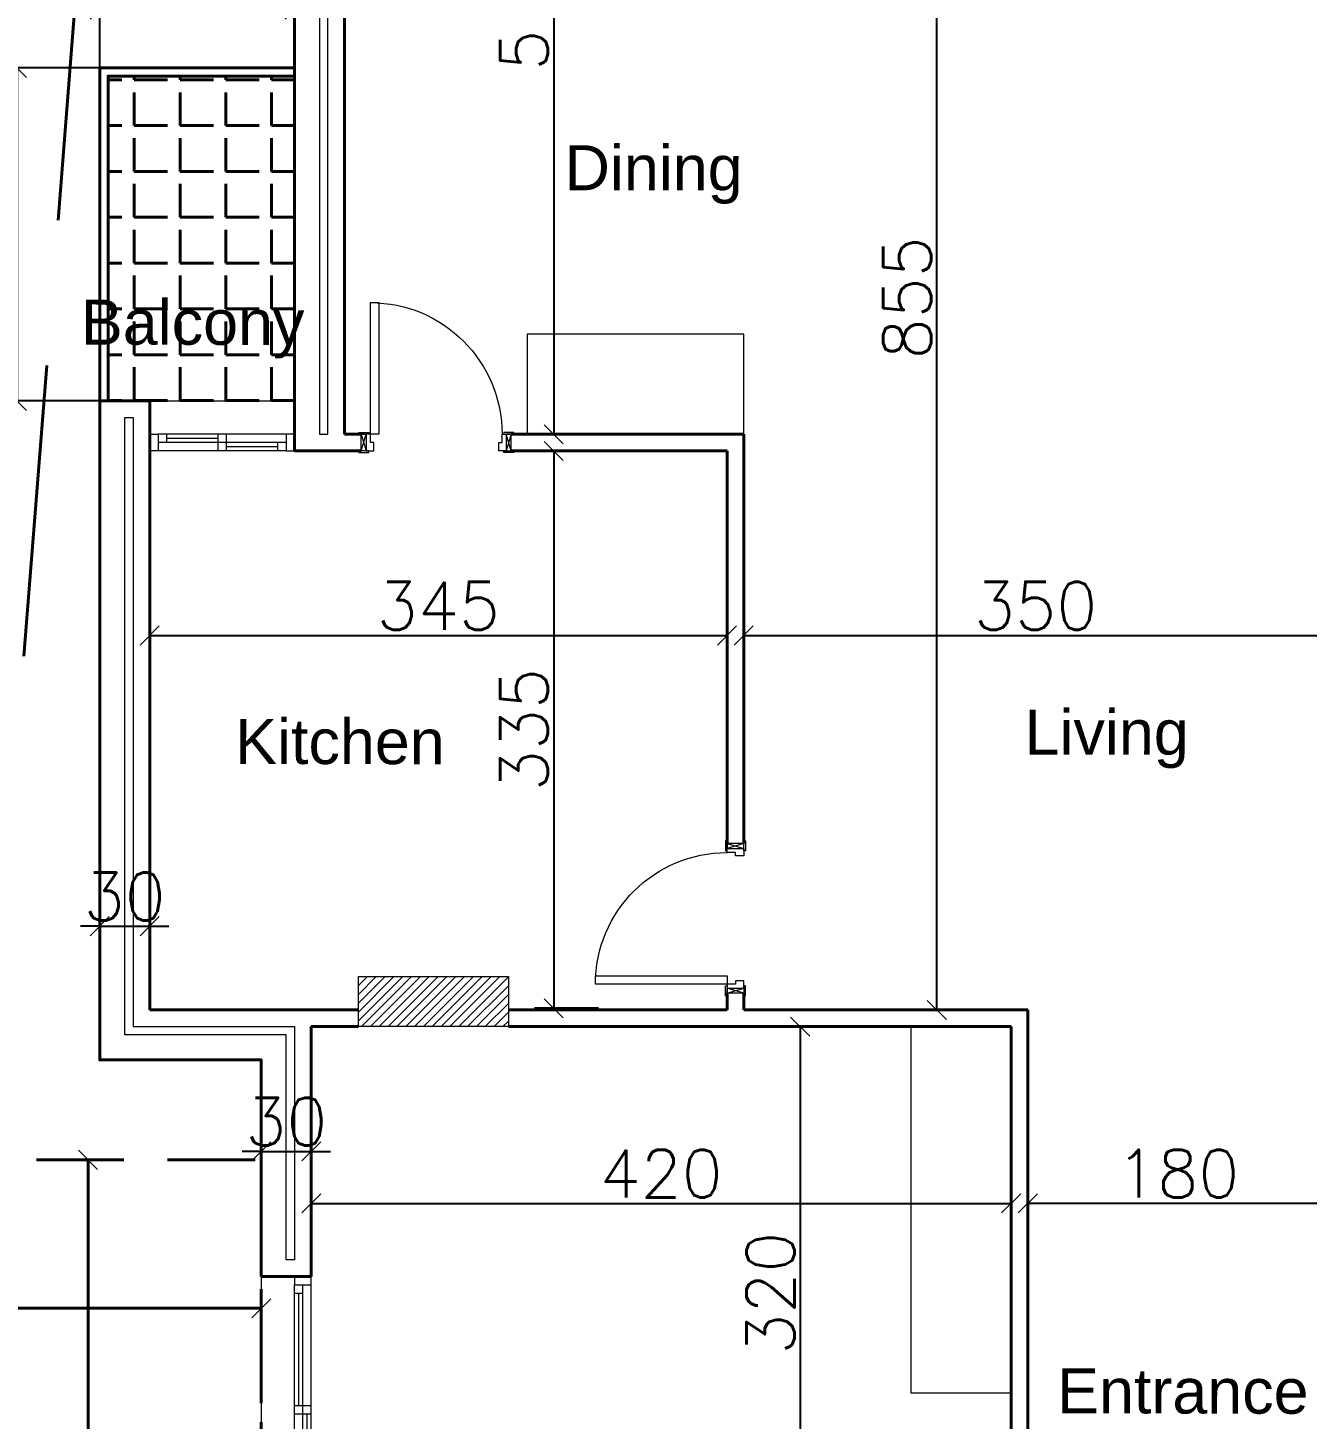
# Model space of a CAD drawing. Header units: metres. Extents: x -322116 to -321123, y -26723 to -26468.
# Drawn here: x -321666.21 to -321658.53, y -26549.11 to -26540.76 of the extents above; entities that cross this region are included whole.
import ezdxf

# ---------------------------------------------------------------- set-up
doc = ezdxf.new("R2010")
doc.units = ezdxf.units.M
doc.header["$LTSCALE"] = 7
doc.header["$MEASUREMENT"] = 0
doc.header["$PDMODE"] = 34
doc.header["$PDSIZE"] = 0.5
for name, pattern in [('1363-TXX-A-XXX-Plots layouts-R02$0$HIDDEN', [0.375, 0.25, -0.125]), ('DASHED', [0.75, 0.5, -0.25]), ('Hidden', [9.525, 6.35, -3.175])]:
    doc.linetypes.add(name, pattern=pattern)
for name, color, linetype, lineweight in [('A--GLAZ', 132, 'Continuous', 5), ('A-ANNO-TXT3', 6, 'Continuous', 30), ('A-DOOR', 134, 'Continuous', 18), ('A-FLOR-HIDN', 9, 'Hidden', 13), ('A-FURN-FIXT', 114, 'Continuous', 9), ('A-GRID-DIMS', 142, 'Continuous', 9), ('A-WALL-BLWO', 7, 'Continuous', 40), ('L-Structure', 5, 'Continuous', 15), ('PATT-CONC', 8, 'Continuous', 9), ('XREF-W09-A-ELEV04$0$A--SECT-TILE', 32, 'Continuous', 5)]:
    doc.layers.add(name, color=color, linetype=linetype, lineweight=lineweight)
doc.styles.add('EG_SIMPLEX', font='SIMPLEX.shx')
doc.styles.get("Standard").update_dxf_attribs({"font": 'romans.shx', "height": 0.5})
doc.dimstyles.new('ERGA-M-0200', dxfattribs={"dimscale": 1.15, "dimtxt": 0.2, "dimasz": 0.2, "dimexe": 0.1, "dimexo": 0.1, "dimgap": 0.06, "dimtad": 1, "dimdec": 1, "dimlfac": 100, "dimrnd": 5, "dimdsep": 46, "dimtxsty": 'EG_SIMPLEX', "dimblk1": 'OBLIQUE', "dimblk2": 'OBLIQUE', "dimsah": 1, "dimcen": 0.3, "dimclrd": 256, "dimclre": 256, "dimclrt": 2, "dimadec": 0, "dimazin": 0, "dimtfac": 1, "dimtdec": 1, "dimtix": 1, "dimtmove": 2, "dimatfit": 3, "dimldrblk": 'OBLIQUE', "dimfxl": 1, "dimtolj": 1, "dimtzin": 0, "dimarcsym": 0})

# ---------------------------------------------------------------- blocks, each defined once
blk = doc.blocks.new('plot limit')
at = {"color": 5, "linetype": 'DASHED', "ltscale": 0.5}
blk.add_lwpolyline([(-321703.4829, -26753.8659), (-321705.0008, -26724.0106), (-321711.838, -26724.5726), (-321722.2069, -26724.9338), (-321726.107, -26724.928), (-321730.075, -26724.7313), (-321732.3893, -26754.2736)], dxfattribs=at)
blk = doc.blocks.new('12')
at = {"layer": 'A-ANNO-TXT3', "lineweight": 5, "insert": (-321665.8947, -26542.3939), "char_height": 0.27, "attachment_point": 1, "rotation": 359.90083}
blk.add_mtext_dynamic_manual_height_columns('\\A1;{\\fArial Unicode MS|b0|i0|c0|p34;Balcony}', width=1.423931, gutter_width=3.0774, heights=[0.4674], dxfattribs=at)
blk = doc.blocks.new('block')
at = {"layer": 'PATT-CONC', "transparency": 33554610}
h = blk.add_hatch(dxfattribs=at)
h.set_pattern_fill('ANSI31', color=8, scale=0.3)
h.set_pattern_definition([(45, (195, 0), (-0.0265165042945, 0.0265165042945), [])])
h.paths.add_polyline_path([(-321663.3289, -26546.4581), (-321663.3289, -26546.7581), (-321664.2289, -26546.7581), (-321664.2289, -26546.4581)])
h.paths.add_polyline_path([(-321642.2287, -26538.8081), (-321641.9287, -26538.8081), (-321641.9287, -26537.8081), (-321642.2287, -26537.8081)])
h.paths.add_polyline_path([(-321648.4118, -26538.8081), (-321648.1118, -26538.8081), (-321648.1118, -26537.8081), (-321648.4118, -26537.8081)])
h.paths.add_polyline_path([(-321652.2118, -26539.3081), (-321651.9118, -26539.3081), (-321651.9118, -26538.5081), (-321652.2118, -26538.5081)])
h.paths.add_polyline_path([(-321658.4118, -26538.8081), (-321658.1118, -26538.8081), (-321658.1118, -26537.8081), (-321658.4118, -26537.8081)])
h.paths.add_polyline_path([(-321658.4118, -26547.3581), (-321658.1118, -26547.3581), (-321658.1118, -26548.2581), (-321658.4118, -26548.2581)])
h.paths.add_polyline_path([(-321648.4133, -26544.1348), (-321648.1133, -26544.1348), (-321648.1133, -26545.0348), (-321648.4133, -26545.0348)])
h.paths.add_polyline_path([(-321664.6118, -26538.7081), (-321664.3118, -26538.7081), (-321664.3118, -26537.8081), (-321664.6118, -26537.8081)])
h.paths.add_polyline_path([(-321640.8018, -26544.1348), (-321641.1018, -26544.1348), (-321641.1018, -26545.0348), (-321640.8018, -26545.0348)])
h.paths.add_polyline_path([(-321651.9118, -26547.9581), (-321652.8563, -26547.9581), (-321652.8563, -26548.2581), (-321651.9118, -26548.2581)])
at = {"layer": 'L-Structure'}
blk.add_lwpolyline([(-321663.3289, -26546.4581), (-321663.3289, -26546.7581), (-321664.2289, -26546.7581), (-321664.2289, -26546.4581)], close=True, dxfattribs=at)
blk = doc.blocks.new('*U574')
for p, q in [((50, 100), (1550, 100)), ((775, 0), (775, 100)), ((825, 0), (825, 100)), ((1500, 100), (1500, 50)), ((50, 50), (1550, 50)), ((50, 0), (1550, 0)), ((100, 0), (100, 50)), ((100, 25), (775, 25)), ((825, 75), (1500, 75))]:
    blk.add_line(p, q)
for points in [[(0, 100), (50, 100), (50, 0), (0, 0)], [(1600, 100), (1550, 100), (1550, 0), (1600, 0)]]:
    blk.add_lwpolyline(points)
blk = doc.blocks.new('*U15')
for p, q in [((50, 100), (820, 100)), ((410, 0), (410, 100)), ((460, 0), (460, 100)), ((770, 100), (770, 50)), ((50, 50), (820, 50)), ((50, 0), (820, 0)), ((100, 0), (100, 50)), ((100, 25), (410, 25)), ((460, 75), (770, 75))]:
    blk.add_line(p, q)
for points in [[(0, 100), (50, 100), (50, 0), (0, 0)], [(870, 100), (820, 100), (820, 0), (870, 0)]]:
    blk.add_lwpolyline(points)
blk = doc.blocks.new('_OBLIQUE')
at = {"color": 0, "linetype": 'ByBlock'}
blk.add_line((-0.5, -0.5), (0.5, 0.5), dxfattribs=at)
blk = doc.blocks.new('*D373')
at = {"layer": 'A-GRID-DIMS', "lineweight": -2, "transparency": 16777216}
for p, q in [((-321663.0509, -26538.0978), (-321663.172, -26538.0978)), ((-321663.057, -26538.0978), (-321663.057, -26543.2023)), ((-321663.0509, -26543.2023), (-321663.172, -26543.2023))]:
    blk.add_line(p, q, dxfattribs=at)
at = {"layer": 'Defpoints', "color": 0, "transparency": 16777216}
for p in [(-321662.9359, -26538.0978), (-321663.057, -26543.2023), (-321662.9359, -26543.2023)]:
    blk.add_point(p, dxfattribs=at)
at = {"layer": 'A-GRID-DIMS', "lineweight": -2, "transparency": 16777216, "xscale": 0.115, "yscale": 0.115, "zscale": 0.115}
for p, rotation in [((-321663.057, -26538.0978), 90), ((-321663.057, -26543.2023), 270)]:
    blk.add_blockref('_OBLIQUE', p, dxfattribs=dict(at, rotation=rotation))
at = {"layer": 'A-GRID-DIMS', "color": 2, "transparency": 16777216, "insert": (-321663.2352, -26540.65), "char_height": 0.2875, "attachment_point": 5, "rotation": 90, "style": 'EG_SIMPLEX'}
blk.add_mtext('\\A1;510', dxfattribs=at)
blk = doc.blocks.new('*D374')
at = {"layer": 'A-GRID-DIMS', "lineweight": -2, "transparency": 16777216}
for p, q in [((-321662.7097, -26543.3023), (-321663.172, -26543.3023)), ((-321663.057, -26543.3023), (-321663.057, -26546.6478)), ((-321662.7886, -26546.6478), (-321663.172, -26546.6478))]:
    blk.add_line(p, q, dxfattribs=at)
at = {"layer": 'Defpoints', "color": 0, "transparency": 16777216}
for p in [(-321662.5947, -26543.3023), (-321663.057, -26546.6478), (-321662.6736, -26546.6478)]:
    blk.add_point(p, dxfattribs=at)
at = {"layer": 'A-GRID-DIMS', "lineweight": -2, "transparency": 16777216, "xscale": 0.115, "yscale": 0.115, "zscale": 0.115}
for p, rotation in [((-321663.057, -26543.3023), 90), ((-321663.057, -26546.6478), 270)]:
    blk.add_blockref('_OBLIQUE', p, dxfattribs=dict(at, rotation=rotation))
at = {"layer": 'A-GRID-DIMS', "color": 2, "transparency": 16777216, "insert": (-321663.2352, -26544.975), "char_height": 0.2875, "attachment_point": 5, "rotation": 90, "style": 'EG_SIMPLEX'}
blk.add_mtext('\\A1;335', dxfattribs=at)
blk = doc.blocks.new('*D375')
at = {"layer": 'A-GRID-DIMS', "lineweight": -2, "transparency": 16777216}
for p, q in [((-321661.5238, -26546.7581), (-321661.6929, -26546.7581)), ((-321661.5779, -26546.7581), (-321661.5779, -26549.9581)), ((-321661.5238, -26549.9581), (-321661.6929, -26549.9581))]:
    blk.add_line(p, q, dxfattribs=at)
at = {"layer": 'Defpoints', "color": 0, "transparency": 16777216}
for p in [(-321661.4088, -26546.7581), (-321661.5779, -26549.9581), (-321661.4088, -26549.9581, 0)]:
    blk.add_point(p, dxfattribs=at)
at = {"layer": 'A-GRID-DIMS', "lineweight": -2, "transparency": 16777216, "xscale": 0.115, "yscale": 0.115, "zscale": 0.115}
for p, rotation in [((-321661.5779, -26546.7581), 90), ((-321661.5779, -26549.9581), 270)]:
    blk.add_blockref('_OBLIQUE', p, dxfattribs=dict(at, rotation=rotation))
at = {"layer": 'A-GRID-DIMS', "color": 2, "transparency": 16777216, "insert": (-321661.7562, -26548.3581), "char_height": 0.2875, "attachment_point": 5, "rotation": 90, "style": 'EG_SIMPLEX'}
blk.add_mtext('\\A1;320', dxfattribs=at)
blk = doc.blocks.new('*D377')
at = {"layer": 'A-GRID-DIMS', "lineweight": -2, "transparency": 16777216}
for p, q in [((-321660.0823, -26538.1081), (-321660.8724, -26538.1081)), ((-321660.7574, -26546.6581), (-321660.7574, -26538.1081)), ((-321660.7823, -26546.6581), (-321660.8724, -26546.6581))]:
    blk.add_line(p, q, dxfattribs=at)
at = {"layer": 'Defpoints', "color": 0, "transparency": 16777216}
for p in [(-321660.7574, -26538.1081), (-321659.9673, -26538.1081), (-321660.6673, -26546.6581)]:
    blk.add_point(p, dxfattribs=at)
at = {"layer": 'A-GRID-DIMS', "lineweight": -2, "transparency": 16777216, "xscale": 0.115, "yscale": 0.115, "zscale": 0.115}
for p, rotation in [((-321660.7574, -26538.1081), 90), ((-321660.7574, -26546.6581), 270)]:
    blk.add_blockref('_OBLIQUE', p, dxfattribs=dict(at, rotation=rotation))
at = {"layer": 'A-GRID-DIMS', "color": 2, "transparency": 16777216, "insert": (-321660.9357, -26542.3831), "char_height": 0.2875, "attachment_point": 5, "rotation": 90, "style": 'EG_SIMPLEX'}
blk.add_mtext('\\A1;855', dxfattribs=at)
blk = doc.blocks.new('*D380')
at = {"layer": 'A-GRID-DIMS', "lineweight": -2, "transparency": 16777216}
for p, q in [((-321661.9168, -26544.8106), (-321661.9168, -26544.2949)), ((-321658.4118, -26544.8106), (-321658.4118, -26544.2949)), ((-321661.9168, -26544.4099), (-321658.4118, -26544.4099))]:
    blk.add_line(p, q, dxfattribs=at)
at = {"layer": 'Defpoints', "color": 0, "transparency": 16777216}
for p in [(-321658.4118, -26544.4099), (-321661.9168, -26544.9256), (-321658.4118, -26544.9256)]:
    blk.add_point(p, dxfattribs=at)
at = {"layer": 'A-GRID-DIMS', "lineweight": -2, "transparency": 16777216, "xscale": 0.115, "yscale": 0.115, "zscale": 0.115, "rotation": 180}
blk.add_blockref('_OBLIQUE', (-321661.9168, -26544.4099), dxfattribs=at)
at = {"layer": 'A-GRID-DIMS', "lineweight": -2, "transparency": 16777216, "xscale": 0.115, "yscale": 0.115, "zscale": 0.115}
blk.add_blockref('_OBLIQUE', (-321658.4118, -26544.4099), dxfattribs=at)
at = {"layer": 'A-GRID-DIMS', "color": 2, "transparency": 16777216, "insert": (-321660.1643, -26544.2316), "char_height": 0.2875, "attachment_point": 5, "style": 'EG_SIMPLEX'}
blk.add_mtext('\\A1;350', dxfattribs=at)
blk = doc.blocks.new('*D356')
at = {"layer": 'A-GRID-DIMS', "lineweight": -2, "transparency": 16777216}
for p, q in [((-321665.7818, -26546.1865), (-321665.7818, -26546.0402)), ((-321665.4818, -26546.1865), (-321665.4818, -26546.0402)), ((-321665.7818, -26546.1552), (-321665.8968, -26546.1552)), ((-321665.7818, -26546.1552), (-321665.4818, -26546.1552)), ((-321665.4818, -26546.1552), (-321665.3668, -26546.1552))]:
    blk.add_line(p, q, dxfattribs=at)
at = {"layer": 'Defpoints', "color": 0, "transparency": 16777216}
for p in [(-321665.4818, -26546.1552), (-321665.7818, -26546.3015), (-321665.4818, -26546.3015)]:
    blk.add_point(p, dxfattribs=at)
at = {"layer": 'A-GRID-DIMS', "lineweight": -2, "transparency": 16777216, "xscale": 0.115, "yscale": 0.115, "zscale": 0.115}
blk.add_blockref('_OBLIQUE', (-321665.7818, -26546.1552), dxfattribs=at)
at = {"layer": 'A-GRID-DIMS', "lineweight": -2, "transparency": 16777216, "xscale": 0.115, "yscale": 0.115, "zscale": 0.115, "rotation": 180}
blk.add_blockref('_OBLIQUE', (-321665.4818, -26546.1552), dxfattribs=at)
at = {"layer": 'A-GRID-DIMS', "color": 2, "transparency": 16777216, "insert": (-321665.6318, -26545.9769), "char_height": 0.2875, "attachment_point": 5, "style": 'EG_SIMPLEX'}
blk.add_mtext('\\A1;30', dxfattribs=at)
blk = doc.blocks.new('*D352')
at = {"layer": 'A-GRID-DIMS', "lineweight": -2, "transparency": 16777216}
for p, q in [((-321664.8118, -26547.4148), (-321664.8118, -26547.6217)), ((-321664.5118, -26547.4148), (-321664.5118, -26547.6217)), ((-321664.8118, -26547.5067), (-321664.9268, -26547.5067)), ((-321664.8118, -26547.5067), (-321664.5118, -26547.5067)), ((-321664.5118, -26547.5067), (-321664.3968, -26547.5067))]:
    blk.add_line(p, q, dxfattribs=at)
at = {"layer": 'Defpoints', "color": 0, "transparency": 16777216}
for p in [(-321664.8118, -26547.2998, 0), (-321664.5118, -26547.2998, 0), (-321664.5118, -26547.5067)]:
    blk.add_point(p, dxfattribs=at)
at = {"layer": 'A-GRID-DIMS', "lineweight": -2, "transparency": 16777216, "xscale": 0.115, "yscale": 0.115, "zscale": 0.115}
blk.add_blockref('_OBLIQUE', (-321664.8118, -26547.5067), dxfattribs=at)
at = {"layer": 'A-GRID-DIMS', "lineweight": -2, "transparency": 16777216, "xscale": 0.115, "yscale": 0.115, "zscale": 0.115, "rotation": 180}
blk.add_blockref('_OBLIQUE', (-321664.5118, -26547.5067), dxfattribs=at)
at = {"layer": 'A-GRID-DIMS', "color": 2, "transparency": 16777216, "insert": (-321664.6618, -26547.3284), "char_height": 0.2875, "attachment_point": 5, "style": 'EG_SIMPLEX'}
blk.add_mtext('\\A1;30', dxfattribs=at)
blk = doc.blocks.new('*D37')
at = {"layer": 'A-GRID-DIMS', "lineweight": -2, "transparency": 16777216}
for p, q in [((-321638.9386, -26572.0528), (-321639.6224, -26572.0528)), ((-321639.5074, -26572.0528), (-321639.5074, -26576.5528))]:
    blk.add_line(p, q, dxfattribs=at)
at = {"layer": 'Defpoints', "color": 0, "transparency": 16777216}
for p in [(-321638.8236, -26572.0528), (-321639.5074, -26576.5528), (-321639.5074, -26576.5528)]:
    blk.add_point(p, dxfattribs=at)
at = {"layer": 'A-GRID-DIMS', "lineweight": -2, "transparency": 16777216, "xscale": 0.115, "yscale": 0.115, "zscale": 0.115}
for p, rotation in [((-321639.5074, -26572.0528), 90), ((-321639.5074, -26576.5528), 270)]:
    blk.add_blockref('_OBLIQUE', p, dxfattribs=dict(at, rotation=rotation))
at = {"layer": 'A-GRID-DIMS', "color": 2, "transparency": 16777216, "insert": (-321639.6856, -26574.3028), "char_height": 0.2875, "attachment_point": 5, "rotation": 90, "style": 'EG_SIMPLEX'}
blk.add_mtext('\\A1;450', dxfattribs=at)
blk = doc.blocks.new('*D38')
at = {"layer": 'A-GRID-DIMS', "lineweight": -2, "transparency": 16777216}
for p, q in [((-321640.3981, -26573.2956), (-321640.3981, -26572.9777)), ((-321634.8981, -26573.2956), (-321634.8981, -26572.9777)), ((-321640.3981, -26573.0927), (-321634.8981, -26573.0927))]:
    blk.add_line(p, q, dxfattribs=at)
at = {"layer": 'Defpoints', "color": 0, "transparency": 16777216}
for p in [(-321634.8981, -26573.0927), (-321640.3981, -26573.4106), (-321634.8981, -26573.4106)]:
    blk.add_point(p, dxfattribs=at)
at = {"layer": 'A-GRID-DIMS', "lineweight": -2, "transparency": 16777216, "xscale": 0.115, "yscale": 0.115, "zscale": 0.115, "rotation": 180}
blk.add_blockref('_OBLIQUE', (-321640.3981, -26573.0927), dxfattribs=at)
at = {"layer": 'A-GRID-DIMS', "lineweight": -2, "transparency": 16777216, "xscale": 0.115, "yscale": 0.115, "zscale": 0.115}
blk.add_blockref('_OBLIQUE', (-321634.8981, -26573.0927), dxfattribs=at)
at = {"layer": 'A-GRID-DIMS', "color": 2, "transparency": 16777216, "insert": (-321637.6481, -26572.9145), "char_height": 0.2875, "attachment_point": 5, "style": 'EG_SIMPLEX'}
blk.add_mtext('\\A1;550', dxfattribs=at)
blk = doc.blocks.new('*D364')
at = {"layer": 'A-GRID-DIMS', "lineweight": -2, "transparency": 16777216}
for p, q in [((-321664.5118, -26547.6374), (-321664.5118, -26547.9338)), ((-321660.3118, -26547.6374), (-321660.3118, -26547.9338)), ((-321664.5118, -26547.8188), (-321660.3118, -26547.8188))]:
    blk.add_line(p, q, dxfattribs=at)
at = {"layer": 'Defpoints', "color": 0, "transparency": 16777216}
for p in [(-321664.5118, -26547.5224), (-321660.3118, -26547.5224), (-321660.3118, -26547.8188)]:
    blk.add_point(p, dxfattribs=at)
at = {"layer": 'A-GRID-DIMS', "lineweight": -2, "transparency": 16777216, "xscale": 0.115, "yscale": 0.115, "zscale": 0.115, "rotation": 180}
blk.add_blockref('_OBLIQUE', (-321664.5118, -26547.8188), dxfattribs=at)
at = {"layer": 'A-GRID-DIMS', "lineweight": -2, "transparency": 16777216, "xscale": 0.115, "yscale": 0.115, "zscale": 0.115}
blk.add_blockref('_OBLIQUE', (-321660.3118, -26547.8188), dxfattribs=at)
at = {"layer": 'A-GRID-DIMS', "color": 2, "transparency": 16777216, "insert": (-321662.4118, -26547.6405), "char_height": 0.2875, "attachment_point": 5, "style": 'EG_SIMPLEX'}
blk.add_mtext('\\A1;420', dxfattribs=at)
blk = doc.blocks.new('*D404')
at = {"layer": 'A-GRID-DIMS', "lineweight": -2, "transparency": 16777216}
for p, q in [((-321665.4818, -26544.5485), (-321665.4818, -26544.2949)), ((-321662.0168, -26544.5485), (-321662.0168, -26544.2949)), ((-321665.4818, -26544.4099), (-321662.0168, -26544.4099))]:
    blk.add_line(p, q, dxfattribs=at)
at = {"layer": 'Defpoints', "color": 0, "transparency": 16777216}
for p in [(-321662.0168, -26544.4099), (-321665.4818, -26544.6635), (-321662.0168, -26544.6635)]:
    blk.add_point(p, dxfattribs=at)
at = {"layer": 'A-GRID-DIMS', "lineweight": -2, "transparency": 16777216, "xscale": 0.115, "yscale": 0.115, "zscale": 0.115, "rotation": 180}
blk.add_blockref('_OBLIQUE', (-321665.4818, -26544.4099), dxfattribs=at)
at = {"layer": 'A-GRID-DIMS', "lineweight": -2, "transparency": 16777216, "xscale": 0.115, "yscale": 0.115, "zscale": 0.115}
blk.add_blockref('_OBLIQUE', (-321662.0168, -26544.4099), dxfattribs=at)
at = {"layer": 'A-GRID-DIMS', "color": 2, "transparency": 16777216, "insert": (-321663.7493, -26544.2316), "char_height": 0.2875, "attachment_point": 5, "style": 'EG_SIMPLEX'}
blk.add_mtext('\\A1;345', dxfattribs=at)
blk = doc.blocks.new('*D417')
at = {"layer": 'A-GRID-DIMS', "lineweight": -2, "transparency": 16777216}
for p, q in [((-321665.6819, -26541.0023), (-321666.3932, -26541.0023)), ((-321666.2782, -26541.0023), (-321666.2782, -26543.0023)), ((-321665.6819, -26543.0023), (-321666.3932, -26543.0023))]:
    blk.add_line(p, q, dxfattribs=at)
at = {"layer": 'Defpoints', "color": 0, "transparency": 16777216}
for p in [(-321665.5669, -26541.0023), (-321666.2782, -26543.0023), (-321665.5669, -26543.0023)]:
    blk.add_point(p, dxfattribs=at)
at = {"layer": 'A-GRID-DIMS', "lineweight": -2, "transparency": 16777216, "xscale": 0.115, "yscale": 0.115, "zscale": 0.115}
for p, rotation in [((-321666.2782, -26541.0023), 90), ((-321666.2782, -26543.0023), 270)]:
    blk.add_blockref('_OBLIQUE', p, dxfattribs=dict(at, rotation=rotation))
at = {"layer": 'A-GRID-DIMS', "color": 2, "transparency": 16777216, "insert": (-321666.4565, -26542.0023), "char_height": 0.2875, "attachment_point": 5, "rotation": 90, "style": 'EG_SIMPLEX'}
blk.add_mtext('\\A1;200', dxfattribs=at)
blk = doc.blocks.new('*D418')
at = {"layer": 'A-GRID-DIMS', "lineweight": -2, "transparency": 16777216}
for p, q in [((-321665.7818, -26541.2412), (-321665.7818, -26540.5381)), ((-321664.6118, -26541.2412), (-321664.6118, -26540.5381)), ((-321665.7818, -26540.6531), (-321664.6118, -26540.6531))]:
    blk.add_line(p, q, dxfattribs=at)
at = {"layer": 'Defpoints', "color": 0, "transparency": 16777216}
for p in [(-321664.6118, -26540.6531), (-321665.7818, -26541.3562), (-321664.6118, -26541.3562)]:
    blk.add_point(p, dxfattribs=at)
at = {"layer": 'A-GRID-DIMS', "lineweight": -2, "transparency": 16777216, "xscale": 0.115, "yscale": 0.115, "zscale": 0.115, "rotation": 180}
blk.add_blockref('_OBLIQUE', (-321665.7818, -26540.6531), dxfattribs=at)
at = {"layer": 'A-GRID-DIMS', "lineweight": -2, "transparency": 16777216, "xscale": 0.115, "yscale": 0.115, "zscale": 0.115}
blk.add_blockref('_OBLIQUE', (-321664.6118, -26540.6531), dxfattribs=at)
at = {"layer": 'A-GRID-DIMS', "color": 2, "transparency": 16777216, "insert": (-321665.1968, -26540.4748), "char_height": 0.2875, "attachment_point": 5, "style": 'EG_SIMPLEX'}
blk.add_mtext('\\A1;115', dxfattribs=at)
blk = doc.blocks.new('*U572')
for p, q in [((-350, -50), (-320, -150)), ((-350, -150), (-320, -50)), ((550, -50), (520, -150)), ((550, -150), (520, -50))]:
    blk.add_line(p, q)
for points in [[(445, 740), (445, -50), (495, -50), (495, 740)], [(-365, -40), (-305, -40), (-305, -50), (-365, -50)], [(-320, -150), (-350, -150), (-350, -50), (-320, -50)], [(-295, -50), (-320, -50), (-320, -150), (-275, -150), (-275, -100), (-295, -100), (-295, -50)], [(495, -50), (520, -50), (520, -150), (475, -150), (475, -100), (495, -100), (495, -50)], [(565, -40), (505, -40), (505, -50), (565, -50)], [(520, -150), (550, -150), (550, -50), (520, -50)], [(-365, -160), (-305, -160), (-305, -150), (-365, -150)], [(565, -160), (505, -160), (505, -150), (565, -150)]]:
    blk.add_lwpolyline(points, close=True)
blk.add_arc((495, -50), 790, 90, 180)
blk = doc.blocks.new('*D435')
at = {"layer": 'A-GRID-DIMS', "lineweight": -2, "transparency": 16777216}
for p, q in [((-321660.2118, -26547.9043), (-321660.2118, -26547.7038)), ((-321658.4118, -26547.9043), (-321658.4118, -26547.7038)), ((-321658.4118, -26547.8188), (-321660.2118, -26547.8188))]:
    blk.add_line(p, q, dxfattribs=at)
at = {"layer": 'Defpoints', "color": 0, "transparency": 16777216}
for p in [(-321660.2118, -26547.8188), (-321660.2118, -26548.0193), (-321658.4118, -26548.0193)]:
    blk.add_point(p, dxfattribs=at)
at = {"layer": 'A-GRID-DIMS', "lineweight": -2, "transparency": 16777216, "xscale": 0.115, "yscale": 0.115, "zscale": 0.115, "rotation": 180}
blk.add_blockref('_OBLIQUE', (-321660.2118, -26547.8188), dxfattribs=at)
at = {"layer": 'A-GRID-DIMS', "lineweight": -2, "transparency": 16777216, "xscale": 0.115, "yscale": 0.115, "zscale": 0.115}
blk.add_blockref('_OBLIQUE', (-321658.4118, -26547.8188), dxfattribs=at)
at = {"layer": 'A-GRID-DIMS', "color": 2, "transparency": 16777216, "insert": (-321659.3118, -26547.6405), "char_height": 0.2875, "attachment_point": 5, "style": 'EG_SIMPLEX'}
blk.add_mtext('\\A1;180', dxfattribs=at)
blk = doc.blocks.new('c112')
at = {"layer": 'A-WALL-BLWO', "linetype": '1363-TXX-A-XXX-Plots layouts-R02$0$HIDDEN', "lineweight": -2, "ltscale": 0.3}
blk.add_lwpolyline([(-321640.3981, -26572.0528), (-321634.8981, -26572.0528), (-321634.8981, -26576.5528), (-321640.3981, -26576.5528), (-321640.3981, -26572.0528)], dxfattribs=at)
at = {"layer": 'A-GRID-DIMS'}
dim = blk.add_linear_dim(base=(-321639.5074, -26576.5528), p1=(-321638.8236, -26572.0528), p2=(-321639.5074, -26576.5528), angle=90, dimstyle='ERGA-M-0200', override={"dimtxt": 0.25, "dimasz": 0.1, "dimgap": 0.03, "dimfxl": 100}, dxfattribs=at)
dim.commit()
dim.dimension.update_dxf_attribs({"geometry": '*D37', "text_midpoint": (-321639.6856, -26574.3028)})
dim = blk.add_linear_dim(base=(-321634.8981, -26573.0927), p1=(-321640.3981, -26573.4106), p2=(-321634.8981, -26573.4106), dimstyle='ERGA-M-0200', override={"dimtxt": 0.25, "dimasz": 0.1, "dimgap": 0.03, "dimfxl": 100}, dxfattribs=at)
dim.commit()
dim.dimension.update_dxf_attribs({"geometry": '*D38', "text_midpoint": (-321637.6481, -26572.9145)})

msp = doc.modelspace()

# ---------------------------------------------------------------- hatches: boundary and pattern name
at = {"layer": 'A-WALL-BLWO', "transparency": 33554610}
h = msp.add_hatch(dxfattribs=at)
h.set_pattern_fill('ANGLE', color=8)
h.set_pattern_definition([(0, (0, 0), (0, 0.275), [0.2, -0.075]), (90, (0, 0), (-0.275, 0), [0.2, -0.075])])
h.paths.add_polyline_path([(-321664.6118, -26541.0523), (-321665.7318, -26541.0523), (-321665.7318, -26543.0023), (-321665.4818, -26543.0023), (-321664.6118, -26543.0023)])
h.paths.add_polyline_path([(-321665.9909, -26542.8334), (-321664.514, -26542.836), (-321664.5129, -26542.1956), (-321665.9898, -26542.1931)], flags=9)

# ---------------------------------------------------------------- linework, layer by layer
at = {"layer": 'A-FLOR-HIDN', "linetype": 'ByBlock', "ltscale": 0.1}
for p, q in [((-321665.4818, -26543.0023), (-321664.6118, -26543.0023)), ((-321664.8118, -26548.2581), (-321664.8118, -26549.8584))]:
    msp.add_line(p, q, dxfattribs=at)
at = {"layer": 'A-FURN-FIXT'}
for points in [[(-321661.9168, -26543.2023), (-321661.9168, -26542.6023), (-321663.2168, -26542.6023), (-321663.2168, -26543.2023)], [(-321660.3118, -26548.9581), (-321660.9118, -26548.9581), (-321660.9118, -26546.7581)]]:
    msp.add_lwpolyline(points, dxfattribs=at)
at = {"layer": 'A-WALL-BLWO'}
for p, q in [((-321665.7818, -26543.0023), (-321665.4818, -26543.0023)), ((-321665.4818, -26543.0023), (-321665.4818, -26546.6581)), ((-321664.3118, -26543.2023), (-321664.2118, -26543.2023)), ((-321663.3118, -26543.2023), (-321661.9168, -26543.2023)), ((-321661.9168, -26543.2023), (-321661.9168, -26545.6581)), ((-321664.6118, -26543.3023), (-321664.2118, -26543.3023)), ((-321663.3118, -26543.3023), (-321662.0168, -26543.3023)), ((-321662.0168, -26543.3023), (-321662.0168, -26545.6581)), ((-321662.0168, -26546.5581, 0), (-321662.0168, -26546.6581)), ((-321661.9168, -26546.5581, 0), (-321661.9168, -26546.6581)), ((-321665.4818, -26546.6581), (-321664.5118, -26546.6581)), ((-321664.5118, -26546.6581), (-321664.2289, -26546.6581)), ((-321663.3289, -26546.6581), (-321662.0168, -26546.6581)), ((-321661.9168, -26546.6581), (-321660.2118, -26546.6581)), ((-321660.2118, -26549.9581), (-321660.2118, -26546.6581)), ((-321664.5118, -26546.7581), (-321664.5118, -26548.2584)), ((-321664.2289, -26546.7581), (-321664.5118, -26546.7581)), ((-321663.3289, -26546.7581), (-321660.3118, -26546.7581)), ((-321660.3118, -26549.9581), (-321660.3118, -26546.7581)), ((-321664.5118, -26548.2584), (-321664.8118, -26548.2584))]:
    msp.add_line(p, q, dxfattribs=at)
for points in [[(-321664.6118, -26543.3023), (-321664.6118, -26537.8081), (-321663.2143, -26537.8081), (-321663.2143, -26538.1081), (-321664.3118, -26538.1081), (-321664.3118, -26543.2023)], [(-321664.8118, -26548.2581), (-321664.8118, -26546.9581), (-321665.7818, -26546.9581), (-321665.7818, -26543.0023)]]:
    msp.add_lwpolyline(points, dxfattribs=at)
at = {"layer": 'A-WALL-BLWO', "color": 4}
for points in [[(-321665.7818, -26543.0023), (-321665.7818, -26541.0023), (-321664.6118, -26541.0023)], [(-321665.7318, -26543.0023), (-321665.7318, -26541.0523), (-321664.6118, -26541.0523)]]:
    msp.add_lwpolyline(points, dxfattribs=at)
at = {"layer": 'XREF-W09-A-ELEV04$0$A--SECT-TILE'}
for p, q in [((-321665.5818, -26546.7581), (-321664.6118, -26546.7581)), ((-321664.6118, -26546.7581), (-321664.6118, -26548.1584)), ((-321664.6118, -26548.1584), (-321664.6618, -26548.1584))]:
    msp.add_line(p, q, dxfattribs=at)
for points in [[(-321664.4618, -26538.7081), (-321664.4618, -26543.2023), (-321664.4118, -26543.2023), (-321664.4118, -26538.7081)], [(-321664.6618, -26548.1584), (-321664.6618, -26546.8081), (-321665.6318, -26546.8081), (-321665.6318, -26543.1023), (-321665.5818, -26543.1023), (-321665.5818, -26546.7581)]]:
    msp.add_lwpolyline(points, dxfattribs=at)

# ---------------------------------------------------------------- block references
at = {"layer": 'A--GLAZ', "xscale": -0.001, "yscale": 0.001, "zscale": 0.001}
msp.add_blockref('*U15', (-321664.6118, -26543.3023), dxfattribs=at)
at = {"layer": 'A--GLAZ', "xscale": 0.0010000000000001, "yscale": 0.0010000000000001, "zscale": 0.0010000000000001, "rotation": 90}
msp.add_blockref('*U574', (-321664.5118, -26549.8584), dxfattribs=at)
at = {"layer": 'A-DOOR', "extrusion": (1.49774e-07, -5.54664e-07, 1), "xscale": -0.001, "yscale": 0.001, "zscale": 0.001}
msp.add_blockref('*U572', (-321663.6618, -26543.1523, -0.0335), dxfattribs=at)
at = {"layer": 'A-DOOR', "extrusion": (5.54664e-07, 1.49774e-07, 1), "xscale": -0.001, "yscale": 0.001, "zscale": 0.001, "rotation": 89.99999845132601}
msp.add_blockref('*U572', (-321662.0668, -26546.0081, -0.1824), dxfattribs=at)
at = {"layer": 'A-WALL-BLWO'}
for name, p in [('plot limit', (65, 195.0262)), ('12', (0, 0)), ('block', (0, 0))]:
    msp.add_blockref(name, p, dxfattribs=at)
at = {"layer": 'A-WALL-BLWO', "rotation": 270}
msp.add_blockref('c112', (-295092.759, -348187.9562), dxfattribs=at)

# ---------------------------------------------------------------- texts
at = {"layer": 'A-ANNO-TXT3', "lineweight": 5, "char_height": 0.27, "attachment_point": 1, "rotation": 359.90083}
for s, width, gutter_width, heights, insert in [('\\A1;{\\fArial Unicode MS|b0|i0|c0|p34;Dining}', 1.423931, 3.0774, [0.4674], (-321662.9917, -26541.4671, 0)), ('\\A1;{\\fArial Unicode MS|b0|i0|c0|p34;Kitchen}', 1.423931, 3.0774, [0.4674], (-321664.9687, -26544.911)), ('\\A1;{\\fArial Unicode MS|b0|i0|c0|p34;Entrance}', 1.779913, 3.8467, [0.5843], (-321660.0354, -26548.8091))]:
    msp.add_mtext_dynamic_manual_height_columns(s, width=width, gutter_width=gutter_width, heights=heights, dxfattribs=dict(at, insert=insert))
at = {"layer": 'A-ANNO-TXT3', "lineweight": 5, "insert": (-321660.2305, -26544.8552, 0), "char_height": 0.27, "width": 5.925218, "attachment_point": 1, "rotation": 359.90083}
msp.add_mtext('\\A1;{\\fArial Unicode MS|b0|i0|c0|p34;Living\\P}', dxfattribs=at)

# ---------------------------------------------------------------- dimensions: what is measured, and where the dimension line sits
at = {"layer": 'A-GRID-DIMS'}
for base, p1, p2, picture, middle in [((-321663.05699, -26543.20231), (-321662.93589, -26538.09777), (-321662.93589, -26543.20231), '*D373', (-321663.23524, -26540.65004)), ((-321660.7574, -26538.1081), (-321660.6673, -26546.6581), (-321659.9673, -26538.1081), '*D377', (-321660.9357, -26542.3831)), ((-321666.2782, -26543.0023), (-321665.5669, -26541.0023), (-321665.5669, -26543.0023), '*D417', (-321666.4565, -26542.0023)), ((-321663.05699, -26546.64777), (-321662.59472, -26543.30231), (-321662.67363, -26546.64777), '*D374', (-321663.23524, -26544.97504)), ((-321661.5779, -26549.9581), (-321661.4088, -26546.7581), (-321661.4088, -26549.9581, 0), '*D375', (-321661.7562, -26548.3581))]:
    dim = msp.add_linear_dim(base=base, p1=p1, p2=p2, angle=90, dimstyle='ERGA-M-0200', override={"dimtxt": 0.25, "dimasz": 0.1, "dimgap": 0.03, "dimfxl": 100}, dxfattribs=at)
    dim.commit()
    dim.dimension.update_dxf_attribs({"geometry": picture, "text_midpoint": middle})
for base, p1, p2, picture, middle in [((-321664.6118, -26540.6531), (-321665.7818, -26541.3562), (-321664.6118, -26541.3562), '*D418', (-321665.1968, -26540.4748)), ((-321662.0168, -26544.4099), (-321665.4818, -26544.6635), (-321662.0168, -26544.6635), '*D404', (-321663.7493, -26544.2316)), ((-321658.4118, -26544.4099), (-321661.9168, -26544.9256), (-321658.4118, -26544.9256), '*D380', (-321660.1643, -26544.2316)), ((-321665.4818, -26546.1552), (-321665.7818, -26546.3015), (-321665.4818, -26546.3015), '*D356', (-321665.6318, -26545.9769)), ((-321664.5118, -26547.5067), (-321664.8118, -26547.2998, 0), (-321664.5118, -26547.2998, 0), '*D352', (-321664.6618, -26547.3284)), ((-321660.3118, -26547.8188), (-321664.5118, -26547.5224), (-321660.3118, -26547.5224), '*D364', (-321662.4118, -26547.6405)), ((-321660.2118, -26547.8188), (-321658.4118, -26548.0193), (-321660.2118, -26548.0193), '*D435', (-321659.3118, -26547.6405))]:
    dim = msp.add_linear_dim(base=base, p1=p1, p2=p2, dimstyle='ERGA-M-0200', override={"dimtxt": 0.25, "dimasz": 0.1, "dimgap": 0.03, "dimfxl": 100}, dxfattribs=at)
    dim.commit()
    dim.dimension.update_dxf_attribs({"geometry": picture, "text_midpoint": middle})

doc.saveas('drawing.dxf')
